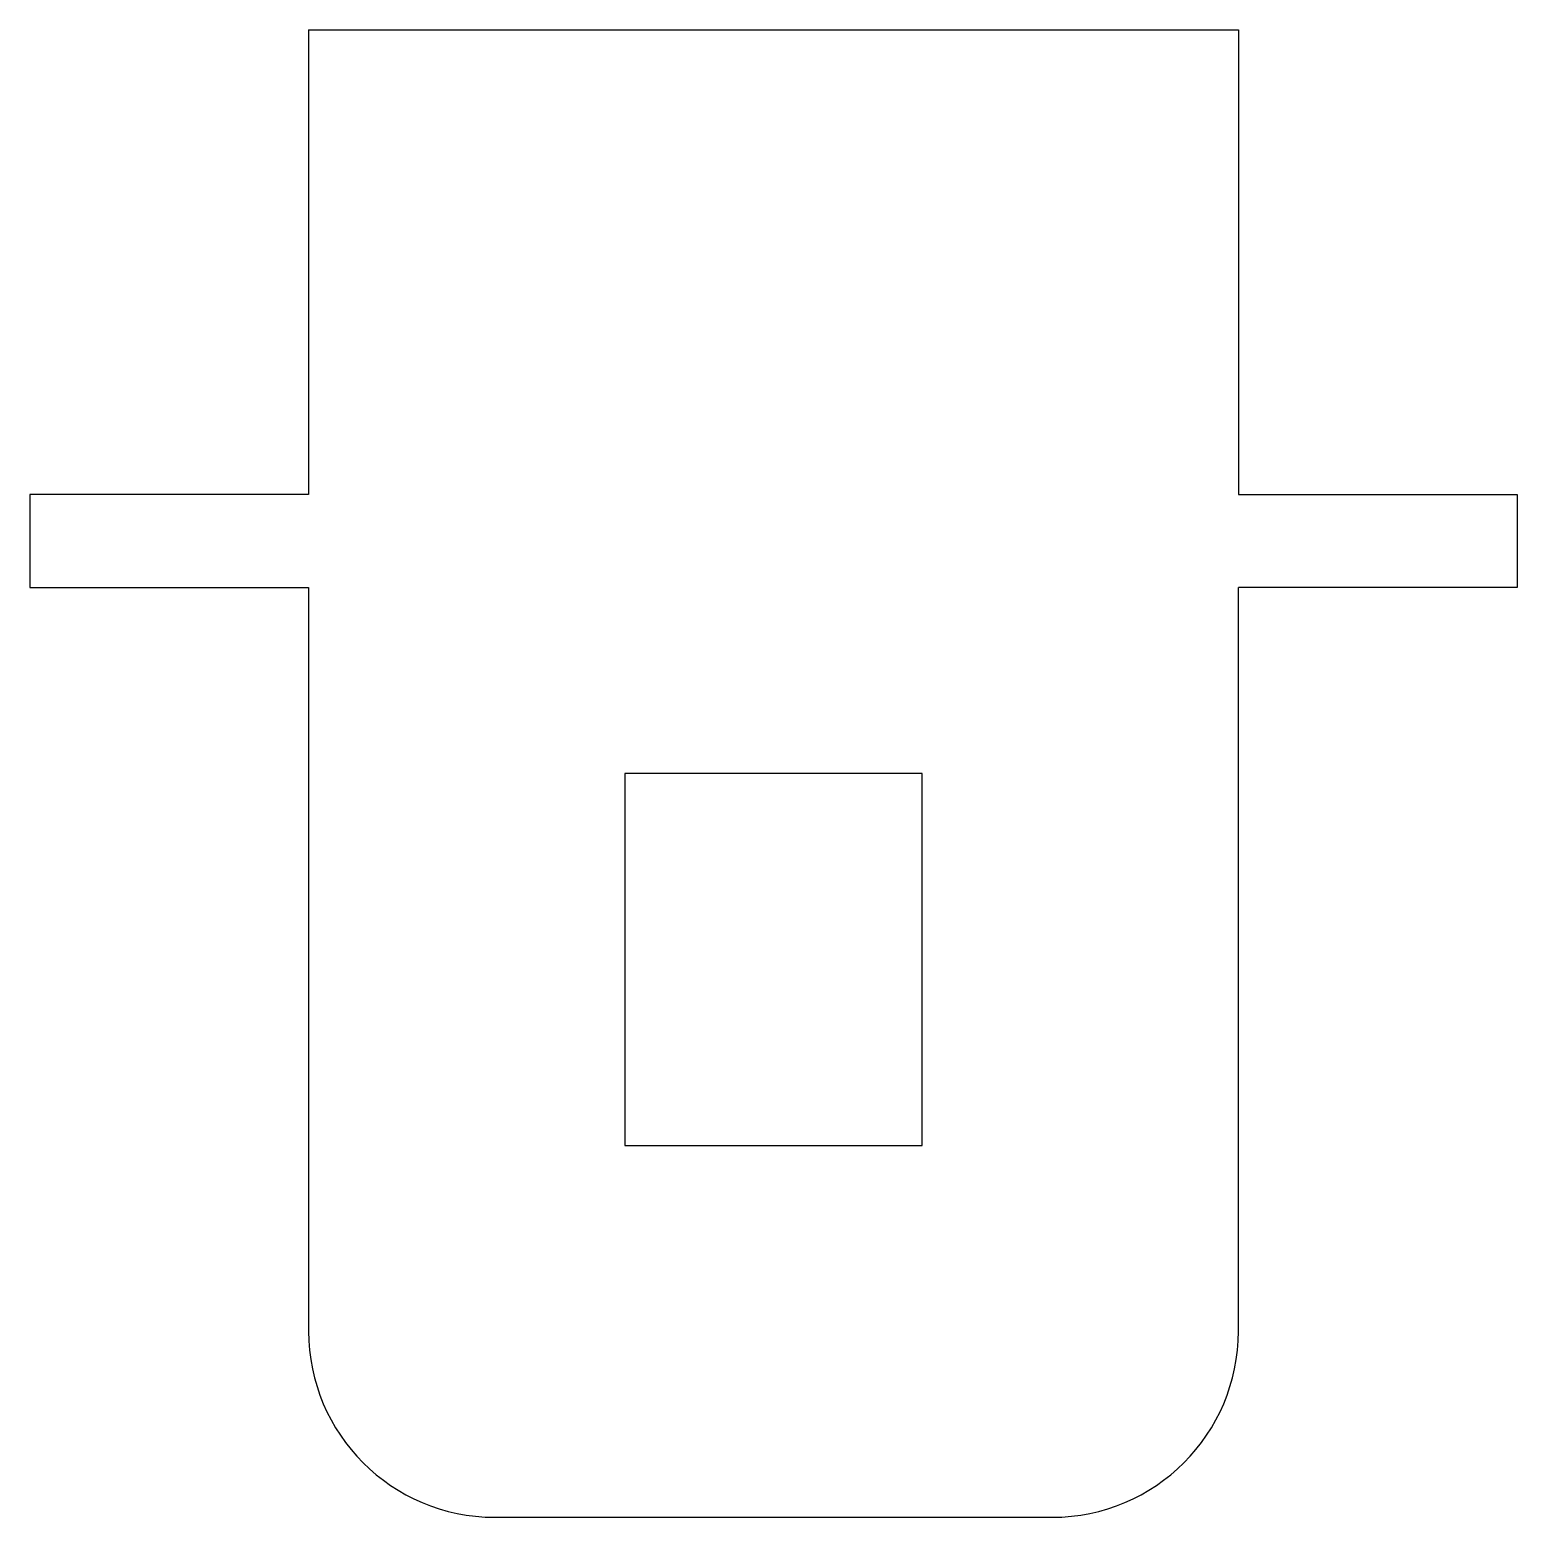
# Model space of a CAD drawing. Header units: millimetres. Extents: x -15 to 65, y -80 to 0.
import ezdxf

# ---------------------------------------------------------------- set-up
doc = ezdxf.new("R2010")
doc.units = ezdxf.units.MM
doc.layers.get('0').update_dxf_attribs({"linetype": 'CONTINUOUS'})

msp = doc.modelspace()

# ---------------------------------------------------------------- linework, layer by layer
for p, q in [((0, 0), (50, 0)), ((0, 0), (0, -25)), ((50, 0), (50, -25)), ((0, -25), (-15, -25)), ((-15, -25), (-15, -30)), ((50, -25), (65, -25)), ((65, -25), (65, -30)), ((-15, -30), (0, -30)), ((0, -30), (0, -70)), ((65, -30), (50, -30)), ((50, -70), (50, -30)), ((10, -80), (40, -80))]:
    msp.add_line(p, q)
msp.add_lwpolyline([(17, -60), (33, -60), (33, -40), (17, -40)], close=True)
for centre, start, end in [((10, -70), 180, 270), ((40, -70), -90, 0)]:
    msp.add_arc(centre, 10, start, end)

doc.saveas('drawing.dxf')
